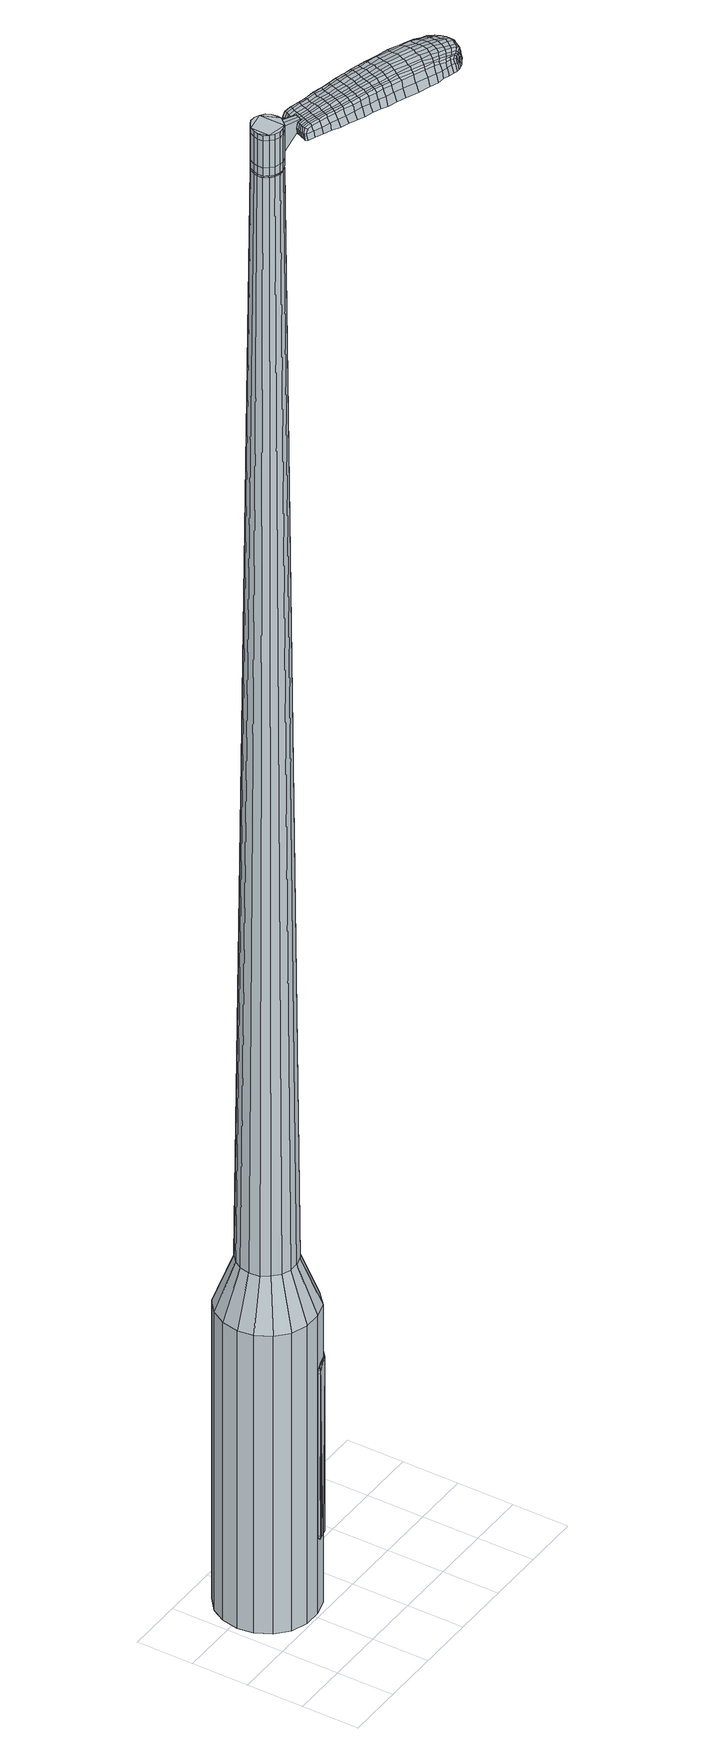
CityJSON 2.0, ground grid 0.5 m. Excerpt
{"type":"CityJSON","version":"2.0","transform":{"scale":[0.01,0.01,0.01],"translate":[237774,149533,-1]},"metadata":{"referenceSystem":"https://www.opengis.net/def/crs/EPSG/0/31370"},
"CityObjects":{
"object1":{"type":"GenericCityObject","attributes":{"cluster":1014,"mean_distance_to_centroid":0.116,"new_centroid_x":237774.46,"new_centroid_y":149533.94,"mean_distance_to_camera":6.43,"H1":13.95,"H2":8.24,"Z_final":111.18,"cluster2":-1,"proj_x":237774.4,"proj_y":149534.09,"id_line":48018,"bearing_l":68.78,"distance":0.168,"orientation":"right","G_obj":338.78},"geometry":[{"type":"MultiSurface","lod":"2","boundaries":[[[0,1,2,3]],[[1,4,5,2]],[[4,6,7,5]],[[6,8,9,7]],[[8,10,11,9]],[[10,12,13,11]],[[12,14,15,13]],[[14,16,17,15]],[[16,18,19,17]],[[18,20,21,19]],[[20,22,23,21]],[[22,24,25,23]],[[24,26,27,25]],[[26,28,29,27]],[[28,30,31,29]],[[30,32,33,31]],[[32,34,35,33]],[[34,0,3,35]],[[36,37,38,39]],[[38,40,41,42]],[[41,43,42]],[[42,44,45,46]],[[45,47,46]],[[46,48,49,50]],[[49,51,50]],[[42,46,50,38]],[[50,52,39,38]],[[53,36,39]],[[2,5,7,35]],[[7,9,11,15]],[[11,13,15]],[[15,17,19,23]],[[19,21,23]],[[23,25,27,31]],[[27,29,31]],[[15,23,31,7]],[[31,33,35,7]],[[3,2,35]],[[1,0,54,55]],[[0,34,56,54]],[[34,32,57,56]],[[32,30,58,57]],[[30,28,59,58]],[[28,26,60,59]],[[26,24,61,60]],[[24,22,62,61]],[[22,20,63,62]],[[20,18,64,63]],[[18,16,65,64]],[[16,14,66,65]],[[14,12,67,66]],[[12,10,68,67]],[[10,8,69,68]],[[8,6,70,69]],[[6,4,71,70]],[[4,1,55,71]],[[55,54,72,73]],[[54,56,74,72]],[[56,57,75,74]],[[57,58,76,75]],[[58,59,77,76]],[[59,60,78,77]],[[60,61,79,78]],[[61,62,80,79]],[[62,63,81,80]],[[63,64,82,81]],[[64,65,83,82]],[[65,66,84,83]],[[66,67,85,84]],[[67,68,86,85]],[[68,69,87,86]],[[69,70,88,87]],[[70,71,89,88]],[[71,55,73,89]],[[90,91,92,73]],[[93,94,91,90]],[[95,96,94,93]],[[97,98,96,95]],[[77,99,98,97]],[[100,101,99,77]],[[102,103,101,100]],[[80,104,103,102]],[[81,105,104,80]],[[82,106,105,81]],[[83,107,106,82]],[[108,109,107,83]],[[110,111,109,108]],[[112,113,111,110]],[[114,115,113,112]],[[116,117,115,114]],[[118,119,117,116]],[[73,92,119,118]],[[120,121,122,123]],[[124,120,123,125]],[[126,124,125,127]],[[128,126,127,129]],[[130,128,129,131]],[[132,130,131,133]],[[134,132,133,135]],[[136,134,135,137]],[[138,136,137,139]],[[140,138,139,141]],[[142,140,141,143]],[[144,142,143,145]],[[146,144,145,147]],[[148,146,147,149]],[[150,148,149,151]],[[152,150,151,153]],[[72,90,73]],[[72,74,93,90]],[[74,75,95,93]],[[75,76,97,95]],[[76,77,97]],[[78,100,77]],[[78,79,102,100]],[[79,80,102]],[[84,108,83]],[[84,85,110,108]],[[85,86,112,110]],[[86,87,114,112]],[[87,88,116,114]],[[88,89,118,116]],[[89,73,118]],[[154,92,91]],[[155,119,92]],[[155,156,117,119]],[[156,157,115,117]],[[157,158,113,115]],[[158,159,111,113]],[[159,160,109,111]],[[160,107,109]],[[161,103,104]],[[161,162,101,103]],[[162,99,101]],[[163,98,99]],[[163,164,96,98]],[[164,165,94,96]],[[165,154,91,94]],[[39,52,152,166]],[[92,154,167,153]],[[53,39,166,121]],[[154,165,122,167]],[[36,53,121,120]],[[165,164,123,122]],[[37,36,120,124]],[[164,163,125,123]],[[38,37,124,126]],[[163,99,127,125]],[[40,38,126,128]],[[99,162,129,127]],[[41,40,128,130]],[[162,161,131,129]],[[43,41,130,132]],[[161,104,133,131]],[[42,43,132,134]],[[104,105,135,133]],[[44,42,134,136]],[[105,106,137,135]],[[45,44,136,138]],[[106,107,139,137]],[[47,45,138,140]],[[107,160,141,139]],[[46,47,140,142]],[[160,159,143,141]],[[48,46,142,144]],[[159,158,145,143]],[[49,48,144,146]],[[158,157,147,145]],[[51,49,146,148]],[[157,156,149,147]],[[50,51,148,150]],[[156,155,151,149]],[[52,50,150,152]],[[155,92,153,151]],[[152,153,168,169]],[[153,167,170,168]],[[167,122,171,170]],[[122,121,172,171]],[[121,166,173,172]],[[166,152,169,173]],[[174,175,176,177]],[[178,174,177,179]],[[174,178,180,181]],[[175,174,181,182]],[[183,184,185,186]],[[187,183,186,188]],[[183,187,189,190]],[[184,183,190,191]],[[192,193,194,195]],[[196,192,195,197]],[[192,196,198,199]],[[193,192,199,200]],[[201,202,203,204]],[[205,201,204,206]],[[201,205,207,208]],[[202,201,208,209]],[[210,211,212,213]],[[214,210,213,215]],[[210,214,216,217]],[[211,210,217,218]],[[219,220,221,222]],[[223,219,222,224]],[[219,223,225,226]],[[220,219,226,227]],[[228,229,230,231]],[[220,228,231,221]],[[228,220,227,232]],[[229,228,232,233]],[[234,235,236,237]],[[229,234,237,230]],[[234,229,233,238]],[[235,234,238,239]],[[240,178,179,241]],[[235,240,241,236]],[[240,235,239,242]],[[178,240,242,180]],[[243,244,245,246]],[[247,243,246,248]],[[243,247,249,250]],[[244,243,250,251]],[[252,253,254,255]],[[244,252,255,245]],[[252,244,251,256]],[[253,252,256,257]],[[258,259,260,261]],[[253,258,261,254]],[[258,253,257,262]],[[259,258,262,263]],[[264,265,266,267]],[[259,264,267,260]],[[264,259,263,268]],[[265,264,268,269]],[[270,175,182,271]],[[265,270,271,266]],[[270,265,269,272]],[[175,270,272,176]],[[273,274,275,276]],[[277,273,276,278]],[[273,277,279,280]],[[274,273,280,281]],[[282,283,284,285]],[[274,282,285,275]],[[282,274,281,286]],[[283,282,286,287]],[[288,289,290,291]],[[283,288,291,284]],[[288,283,287,292]],[[289,288,292,293]],[[294,187,188,295]],[[289,294,295,290]],[[294,289,293,296]],[[187,294,296,189]],[[297,298,299,300]],[[301,297,300,302]],[[297,301,303,304]],[[298,297,304,305]],[[306,307,308,309]],[[298,306,309,299]],[[306,298,305,310]],[[307,306,310,311]],[[312,313,314,315]],[[307,312,315,308]],[[312,307,311,316]],[[313,312,316,317]],[[318,319,320,321]],[[313,318,321,314]],[[318,313,317,322]],[[319,318,322,323]],[[324,184,191,325]],[[319,324,325,320]],[[324,319,323,326]],[[184,324,326,185]],[[327,213,212,328]],[[329,327,328,330]],[[327,329,331,332]],[[213,327,332,215]],[[333,329,330,334]],[[335,333,334,336]],[[333,335,337,338]],[[329,333,338,331]],[[339,335,336,340]],[[341,339,340,342]],[[339,341,343,344]],[[335,339,344,337]],[[345,341,342,346]],[[347,345,346,348]],[[345,347,349,350]],[[341,345,350,343]],[[351,347,348,352]],[[202,351,352,203]],[[351,202,209,353]],[[347,351,353,349]],[[354,355,200,199]],[[356,354,199,198]],[[354,356,357,358]],[[355,354,358,359]],[[360,361,359,358]],[[362,360,358,357]],[[360,362,363,364]],[[361,360,364,365]],[[366,367,365,364]],[[368,366,364,363]],[[366,368,369,370]],[[367,366,370,371]],[[372,373,371,370]],[[374,372,370,369]],[[372,374,207,205]],[[373,372,205,206]],[[375,376,377,378]],[[277,375,378,279]],[[375,277,278,379]],[[376,375,379,380]],[[381,196,197,382]],[[376,381,382,377]],[[381,376,380,383]],[[196,381,383,198]],[[384,385,386,387]],[[223,384,387,225]],[[384,223,224,388]],[[385,384,388,389]],[[390,391,392,393]],[[385,390,393,386]],[[390,385,389,394]],[[391,390,394,395]],[[396,193,200,397]],[[391,396,397,392]],[[396,391,395,398]],[[193,396,398,194]],[[399,400,401,402]],[[181,399,402,182]],[[399,181,180,403]],[[400,399,403,404]],[[405,406,407,408]],[[400,405,408,401]],[[405,400,404,409]],[[406,405,409,410]],[[411,204,203,412]],[[406,411,412,407]],[[411,406,410,413]],[[204,411,413,206]],[[414,415,416,417]],[[186,414,417,188]],[[414,186,185,418]],[[415,414,418,419]],[[420,208,207,421]],[[415,420,421,416]],[[420,415,419,422]],[[208,420,422,209]],[[423,424,425,426]],[[301,423,426,303]],[[423,301,302,427]],[[424,423,427,428]],[[429,214,215,430]],[[424,429,430,425]],[[429,424,428,431]],[[214,429,431,216]],[[432,433,434,435]],[[247,432,435,249]],[[432,247,248,436]],[[433,432,436,437]],[[438,439,440,441]],[[433,438,441,434]],[[438,433,437,442]],[[439,438,442,443]],[[444,211,218,445]],[[439,444,445,440]],[[444,439,443,446]],[[211,444,446,212]],[[447,448,437,436]],[[246,447,436,248]],[[447,246,245,449]],[[448,447,449,450]],[[451,452,443,442]],[[448,451,442,437]],[[451,448,450,453]],[[452,451,453,454]],[[455,328,212,446]],[[452,455,446,443]],[[455,452,454,456]],[[328,455,456,330]],[[457,458,459,460]],[[304,457,460,305]],[[457,304,303,426]],[[458,457,426,425]],[[461,332,331,462]],[[458,461,462,459]],[[461,458,425,430]],[[332,461,430,215]],[[463,464,450,449]],[[255,463,449,245]],[[463,255,254,465]],[[464,463,465,466]],[[467,468,454,453]],[[464,467,453,450]],[[467,464,466,469]],[[468,467,469,470]],[[471,334,330,456]],[[468,471,456,454]],[[471,468,470,472]],[[334,471,472,336]],[[473,474,475,476]],[[310,473,476,311]],[[473,310,305,460]],[[474,473,460,459]],[[477,338,337,478]],[[474,477,478,475]],[[477,474,459,462]],[[338,477,462,331]],[[479,480,466,465]],[[261,479,465,254]],[[479,261,260,481]],[[480,479,481,482]],[[483,484,470,469]],[[480,483,469,466]],[[483,480,482,485]],[[484,483,485,486]],[[487,340,336,472]],[[484,487,472,470]],[[487,484,486,488]],[[340,487,488,342]],[[489,490,491,492]],[[316,489,492,317]],[[489,316,311,476]],[[490,489,476,475]],[[493,344,343,494]],[[490,493,494,491]],[[493,490,475,478]],[[344,493,478,337]],[[495,496,482,481]],[[267,495,481,260]],[[495,267,266,497]],[[496,495,497,498]],[[499,500,486,485]],[[496,499,485,482]],[[499,496,498,501]],[[500,499,501,502]],[[503,346,342,488]],[[500,503,488,486]],[[503,500,502,504]],[[346,503,504,348]],[[505,506,507,508]],[[322,505,508,323]],[[505,322,317,492]],[[506,505,492,491]],[[509,350,349,510]],[[506,509,510,507]],[[509,506,491,494]],[[350,509,494,343]],[[511,512,498,497]],[[271,511,497,266]],[[511,271,182,402]],[[512,511,402,401]],[[513,514,502,501]],[[512,513,501,498]],[[513,512,401,408]],[[514,513,408,407]],[[515,352,348,504]],[[514,515,504,502]],[[515,514,407,412]],[[352,515,412,203]],[[516,517,419,418]],[[326,516,418,185]],[[516,326,323,508]],[[517,516,508,507]],[[518,353,209,422]],[[517,518,422,419]],[[518,517,507,510]],[[353,518,510,349]],[[519,520,380,379]],[[276,519,379,278]],[[519,276,275,521]],[[520,519,521,522]],[[523,356,198,383]],[[520,523,383,380]],[[523,520,522,524]],[[356,523,524,357]],[[525,526,527,528]],[[226,525,528,227]],[[525,226,225,387]],[[526,525,387,386]],[[529,530,531,532]],[[526,529,532,527]],[[529,526,386,393]],[[530,529,393,392]],[[533,355,359,534]],[[530,533,534,531]],[[533,530,392,397]],[[355,533,397,200]],[[535,536,522,521]],[[285,535,521,275]],[[535,285,284,537]],[[536,535,537,538]],[[539,362,357,524]],[[536,539,524,522]],[[539,536,538,540]],[[362,539,540,363]],[[541,542,543,544]],[[232,541,544,233]],[[541,232,227,528]],[[542,541,528,527]],[[545,546,547,548]],[[542,545,548,543]],[[545,542,527,532]],[[546,545,532,531]],[[549,361,365,550]],[[546,549,550,547]],[[549,546,531,534]],[[361,549,534,359]],[[551,552,538,537]],[[291,551,537,284]],[[551,291,290,553]],[[552,551,553,554]],[[555,368,363,540]],[[552,555,540,538]],[[555,552,554,556]],[[368,555,556,369]],[[557,558,559,560]],[[238,557,560,239]],[[557,238,233,544]],[[558,557,544,543]],[[561,562,563,564]],[[558,561,564,559]],[[561,558,543,548]],[[562,561,548,547]],[[565,367,371,566]],[[562,565,566,563]],[[565,562,547,550]],[[367,565,550,365]],[[567,568,554,553]],[[295,567,553,290]],[[567,295,188,417]],[[568,567,417,416]],[[569,374,369,556]],[[568,569,556,554]],[[569,568,416,421]],[[374,569,421,207]],[[570,571,404,403]],[[242,570,403,180]],[[570,242,239,560]],[[571,570,560,559]],[[572,573,410,409]],[[571,572,409,404]],[[572,571,559,564]],[[573,572,564,563]],[[574,373,206,413]],[[573,574,413,410]],[[574,573,563,566]],[[373,574,566,371]],[[575,576,577,578]],[[578,577,579,580]],[[581,579,577,582]],[[582,577,576,583]],[[584,585,586,587]],[[587,586,588,589]],[[590,588,586,591]],[[591,586,585,592]],[[593,594,595,596]],[[596,595,597,598]],[[599,597,595,600]],[[600,595,594,601]],[[602,603,604,605]],[[605,604,606,607]],[[608,606,604,609]],[[609,604,603,610]],[[611,612,613,614]],[[614,613,615,616]],[[617,615,613,618]],[[618,613,612,619]],[[620,621,622,623]],[[623,622,624,625]],[[626,624,622,627]],[[627,622,621,628]],[[629,630,631,632]],[[632,631,621,620]],[[628,621,631,633]],[[633,631,630,634]],[[635,636,637,638]],[[638,637,630,629]],[[634,630,637,639]],[[639,637,636,640]],[[580,579,641,642]],[[642,641,636,635]],[[640,636,641,643]],[[643,641,579,581]],[[644,645,646,647]],[[647,646,648,649]],[[650,648,646,651]],[[651,646,645,652]],[[653,654,655,656]],[[656,655,645,644]],[[652,645,655,657]],[[657,655,654,658]],[[659,660,661,662]],[[662,661,654,653]],[[658,654,661,663]],[[663,661,660,664]],[[665,666,667,668]],[[668,667,660,659]],[[664,660,667,669]],[[669,667,666,670]],[[583,576,671,672]],[[672,671,666,665]],[[670,666,671,673]],[[673,671,576,575]],[[674,675,676,677]],[[677,676,678,679]],[[680,678,676,681]],[[681,676,675,682]],[[683,684,685,686]],[[686,685,675,674]],[[682,675,685,687]],[[687,685,684,688]],[[689,690,691,692]],[[692,691,684,683]],[[688,684,691,693]],[[693,691,690,694]],[[589,588,695,696]],[[696,695,690,689]],[[694,690,695,697]],[[697,695,588,590]],[[698,699,700,701]],[[701,700,702,703]],[[704,702,700,705]],[[705,700,699,706]],[[707,708,709,710]],[[710,709,699,698]],[[706,699,709,711]],[[711,709,708,712]],[[713,714,715,716]],[[716,715,708,707]],[[712,708,715,717]],[[717,715,714,718]],[[719,720,721,722]],[[722,721,714,713]],[[718,714,721,723]],[[723,721,720,724]],[[592,585,725,726]],[[726,725,720,719]],[[724,720,725,727]],[[727,725,585,584]],[[611,614,728,729]],[[729,728,730,731]],[[732,730,728,733]],[[733,728,614,616]],[[731,730,734,735]],[[735,734,736,737]],[[738,736,734,739]],[[739,734,730,732]],[[737,736,740,741]],[[741,740,742,743]],[[744,742,740,745]],[[745,740,736,738]],[[743,742,746,747]],[[747,746,748,749]],[[750,748,746,751]],[[751,746,742,744]],[[749,748,752,753]],[[753,752,603,602]],[[610,603,752,754]],[[754,752,748,750]],[[601,755,756,600]],[[600,756,757,599]],[[758,757,756,759]],[[759,756,755,760]],[[760,761,762,759]],[[759,762,763,758]],[[764,763,762,765]],[[765,762,761,766]],[[766,767,768,765]],[[765,768,769,764]],[[770,769,768,771]],[[771,768,767,772]],[[772,773,774,771]],[[771,774,775,770]],[[608,775,774,606]],[[606,774,773,607]],[[776,777,778,779]],[[779,778,678,680]],[[679,678,778,780]],[[780,778,777,781]],[[598,597,782,783]],[[783,782,777,776]],[[781,777,782,784]],[[784,782,597,599]],[[785,786,787,788]],[[788,787,624,626]],[[625,624,787,789]],[[789,787,786,790]],[[791,792,793,794]],[[794,793,786,785]],[[790,786,793,795]],[[795,793,792,796]],[[601,594,797,798]],[[798,797,792,791]],[[796,792,797,799]],[[799,797,594,593]],[[800,801,802,803]],[[803,802,582,583]],[[581,582,802,804]],[[804,802,801,805]],[[806,807,808,809]],[[809,808,801,800]],[[805,801,808,810]],[[810,808,807,811]],[[602,605,812,813]],[[813,812,807,806]],[[811,807,812,814]],[[814,812,605,607]],[[815,816,817,818]],[[818,817,587,589]],[[584,587,817,819]],[[819,817,816,820]],[[608,609,821,822]],[[822,821,816,815]],[[820,816,821,823]],[[823,821,609,610]],[[824,825,826,827]],[[827,826,702,704]],[[703,702,826,828]],[[828,826,825,829]],[[616,615,830,831]],[[831,830,825,824]],[[829,825,830,832]],[[832,830,615,617]],[[833,834,648,835]],[[835,648,650]],[[649,648,836]],[[836,648,834,837]],[[838,839,840,841]],[[841,840,834,833]],[[837,834,840,842]],[[842,840,839,843]],[[619,612,844,845]],[[845,844,839,838]],[[843,839,844,846]],[[846,844,612,611]],[[837,847,836]],[[836,847,647,649]],[[644,647,847,848]],[[843,849,850,842]],[[842,850,847,837]],[[848,847,850,851]],[[851,850,849,852]],[[611,729,853,846]],[[846,853,849,843]],[[852,849,853,854]],[[854,853,729,731]],[[855,856,857,858]],[[858,857,705,706]],[[704,705,857,827]],[[827,857,856,824]],[[732,733,859,860]],[[860,859,856,855]],[[824,856,859,831]],[[831,859,733,616]],[[861,862,848]],[[848,862,656,644]],[[653,656,862,863]],[[863,862,861,864]],[[852,865,866,851]],[[851,866,861,848]],[[864,861,866,867]],[[867,866,865,868]],[[731,735,869,854]],[[854,869,865,852]],[[868,865,869,870]],[[870,869,735,737]],[[871,872,873,874]],[[874,873,711,712]],[[706,711,873,858]],[[858,873,872,855]],[[738,739,875,876]],[[876,875,872,871]],[[855,872,875,860]],[[860,875,739,732]],[[864,877,878,863]],[[863,878,662,653]],[[659,662,878,879]],[[879,878,877,880]],[[868,881,882,867]],[[867,882,877,864]],[[880,877,882,883]],[[883,882,881,884]],[[737,741,885,870]],[[870,885,881,868]],[[884,881,885,886]],[[886,885,741,743]],[[887,888,889,890]],[[890,889,717,718]],[[712,717,889,874]],[[874,889,888,871]],[[744,745,891,892]],[[892,891,888,887]],[[871,888,891,876]],[[876,891,745,738]],[[880,893,894,879]],[[879,894,668,659]],[[665,668,894,895]],[[895,894,893,896]],[[884,897,898,883]],[[883,898,893,880]],[[896,893,898,899]],[[899,898,897,900]],[[743,747,901,886]],[[886,901,897,884]],[[900,897,901,902]],[[902,901,747,749]],[[903,904,905,906]],[[906,905,723,724]],[[718,723,905,890]],[[890,905,904,887]],[[750,751,907,908]],[[908,907,904,903]],[[887,904,907,892]],[[892,907,751,744]],[[896,909,910,895]],[[895,910,672,665]],[[583,672,910,803]],[[803,910,909,800]],[[900,911,912,899]],[[899,912,909,896]],[[800,909,912,809]],[[809,912,911,806]],[[749,753,913,902]],[[902,913,911,900]],[[806,911,913,813]],[[813,913,753,602]],[[820,914,915,819]],[[819,915,727,584]],[[724,727,915,906]],[[906,915,914,903]],[[610,754,916,823]],[[823,916,914,820]],[[903,914,916,908]],[[908,916,754,750]],[[781,917,918,780]],[[780,918,677,679]],[[674,677,918,919]],[[919,918,917,920]],[[599,757,921,784]],[[784,921,917,781]],[[920,917,921,922]],[[922,921,757,758]],[[923,924,925,926]],[[926,925,627,628]],[[626,627,925,788]],[[788,925,924,785]],[[927,928,929,930]],[[930,929,924,923]],[[785,924,929,794]],[[794,929,928,791]],[[760,755,931,932]],[[932,931,928,927]],[[791,928,931,798]],[[798,931,755,601]],[[920,933,934,919]],[[919,934,686,674]],[[683,686,934,935]],[[935,934,933,936]],[[758,763,937,922]],[[922,937,933,920]],[[936,933,937,938]],[[938,937,763,764]],[[939,940,941,942]],[[942,941,633,634]],[[628,633,941,926]],[[926,941,940,923]],[[943,944,945,946]],[[946,945,940,939]],[[923,940,945,930]],[[930,945,944,927]],[[766,761,947,948]],[[948,947,944,943]],[[927,944,947,932]],[[932,947,761,760]],[[936,949,950,935]],[[935,950,692,683]],[[689,692,950,951]],[[951,950,949,952]],[[764,769,953,938]],[[938,953,949,936]],[[952,949,953,954]],[[954,953,769,770]],[[955,956,957,958]],[[958,957,639,640]],[[634,639,957,942]],[[942,957,956,939]],[[959,960,961,962]],[[962,961,956,955]],[[939,956,961,946]],[[946,961,960,943]],[[772,767,963,964]],[[964,963,960,959]],[[943,960,963,948]],[[948,963,767,766]],[[952,965,966,951]],[[951,966,696,689]],[[589,696,966,818]],[[818,966,965,815]],[[770,775,967,954]],[[954,967,965,952]],[[815,965,967,822]],[[822,967,775,608]],[[805,968,969,804]],[[804,969,643,581]],[[640,643,969,958]],[[958,969,968,955]],[[811,970,971,810]],[[810,971,968,805]],[[955,968,971,962]],[[962,971,970,959]],[[607,773,972,814]],[[814,972,970,811]],[[959,970,972,964]],[[964,972,773,772]],[[575,578,177,176]],[[578,580,179,177]],[[590,591,190,189]],[[591,592,191,190]],[[593,596,195,194]],[[596,598,197,195]],[[617,618,217,216]],[[618,619,218,217]],[[620,623,222,221]],[[623,625,224,222]],[[629,632,231,230]],[[632,620,221,231]],[[635,638,237,236]],[[638,629,230,237]],[[580,642,241,179]],[[642,635,236,241]],[[650,651,250,249]],[[651,652,251,250]],[[652,657,256,251]],[[657,658,257,256]],[[658,663,262,257]],[[663,664,263,262]],[[664,669,268,263]],[[669,670,269,268]],[[670,673,272,269]],[[673,575,176,272]],[[680,681,280,279]],[[681,682,281,280]],[[682,687,286,281]],[[687,688,287,286]],[[688,693,292,287]],[[693,694,293,292]],[[694,697,296,293]],[[697,590,189,296]],[[698,701,300,299]],[[701,703,302,300]],[[707,710,309,308]],[[710,698,299,309]],[[713,716,315,314]],[[716,707,308,315]],[[719,722,321,320]],[[722,713,314,321]],[[592,726,325,191]],[[726,719,320,325]],[[776,779,378,377]],[[779,680,279,378]],[[598,783,382,197]],[[783,776,377,382]],[[625,789,388,224]],[[789,790,389,388]],[[790,795,394,389]],[[795,796,395,394]],[[796,799,398,395]],[[799,593,194,398]],[[703,828,427,302]],[[828,829,428,427]],[[829,832,431,428]],[[832,617,216,431]],[[833,835,435,434]],[[835,650,249,435]],[[838,841,441,440]],[[841,833,434,441]],[[619,845,445,218]],[[845,838,440,445]],[[973,974,975,976]],[[977,978,976,975]],[[979,980,981,982]],[[983,984,985,986]],[[974,987,988,975]],[[989,977,975,988]],[[990,979,982,991]],[[992,993,984,983]],[[987,994,995,988]],[[995,996,989,988]],[[997,990,991,998]],[[999,993,992,1000]],[[994,1001,1002,995]],[[1002,1003,996,995]],[[1004,997,998,1005]],[[1006,999,1000,1007]],[[1008,1009,1010,1011]],[[1012,1013,1009,1008]],[[1012,1014,1015,1013]],[[1014,1016,1017,1015]],[[1018,1019,1020,1021]],[[1022,1023,1019,1018]],[[1024,1025,1023,1022]],[[1026,1027,1025,1024]],[[1021,1010,1009,1018]],[[1018,1009,1013,1022]],[[1013,1015,1024,1022]],[[1015,1017,1026,1024]],[[982,981,978,977]],[[991,982,977,989]],[[996,998,991,989]],[[1003,1005,998,996]],[[983,986,980,979]],[[992,983,979,990]],[[1000,992,990,997]],[[1007,1000,997,1004]],[[984,1008,1011,985]],[[993,1012,1008,984]],[[1014,1012,993,999]],[[1016,1014,999,1006]],[[1028,1029,1030,1031]],[[1030,1032,1033,1034]],[[1030,1034,1035,1036]],[[1030,1036,1031]],[[1037,1028,1031,1038]],[[1039,1038,1031,1040]],[[1041,1040,1031]],[[1042,1030,1029,1043]],[[1044,1042,1043,1045]],[[1046,1044,1045,1047]],[[1048,1046,1047,1049]],[[1050,1048,1049,1051]],[[1051,1052,1053,1054]],[[1051,1054,1055,1056]],[[1051,1056,1057,1058]],[[1057,1059,1060,1061]],[[1057,1061,1062,1063]],[[1057,1063,1058]],[[1051,1058,1050]],[[1064,1065,1029,1028]],[[1066,1067,1032,1030]],[[1068,1069,1041,1031]],[[1065,1070,1043,1029]],[[1071,1066,1030,1042]],[[1070,1072,1045,1043]],[[1073,1071,1042,1044]],[[1072,1074,1047,1045]],[[1075,1073,1044,1046]],[[1074,1076,1049,1047]],[[1077,1075,1046,1048]],[[1076,1078,1051,1049]],[[1079,1077,1048,1050]],[[1078,1080,1052,1051]],[[1081,1082,1059,1057]],[[1083,1079,1050,1058]],[[1053,1052,1080,1084]],[[1054,1053,1084,1085]],[[1055,1054,1085,1086]],[[1056,1055,1086,1087]],[[1057,1056,1087,1081]],[[1088,1064,1028,1037]],[[1089,1088,1037,1038]],[[1090,1089,1038,1039]],[[1091,1090,1039,1040]],[[1069,1091,1040,1041]],[[1033,1032,1067,1092]],[[1060,1059,1082,1093]],[[1034,1033,1092,1094]],[[1035,1034,1094,1095]],[[1036,1035,1095,1096]],[[1031,1036,1096,1068]],[[1061,1060,1093,1097]],[[1062,1061,1097,1098]],[[1063,1062,1098,1099]],[[1058,1063,1099,1083]]]}]}
},
"vertices":[
[88,79,384],[80,67,384],[80,67,96],[88,79,96],[69,57,384],[69,57,96],[55,53,384],[55,53,96],[40,53,384],[40,53,96],[26,58,384],[26,58,96],[15,68,384],[15,68,96],[8,81,384],[8,81,96],[6,95,384],[6,95,96],[9,110,384],[9,110,96],[16,122,384],[16,122,96],[28,132,384],[28,132,96],[42,136,384],[42,136,96],[56,136,384],[56,136,96],[70,131,384],[70,131,96],[81,121,384],[81,121,96],[88,108,384],[88,108,96],[90,94,384],[90,94,96],[61,99,1524],[59,103,1524],[55,106,1524],[61,90,1524],[51,108,1524],[46,108,1524],[38,103,1524],[42,106,1524],[36,99,1524],[35,95,1524],[38,86,1524],[35,90,1524],[41,83,1524],[46,81,1524],[55,83,1524],[50,81,1524],[58,86,1524],[62,94,1524],[72,85,429],[67,78,429],[73,94,429],[72,103,429],[68,110,429],[61,116,429],[53,119,429],[44,119,429],[36,117,429],[29,111,429],[25,104,429],[23,95,429],[24,86,429],[29,79,429],[35,73,429],[43,70,429],[52,70,429],[60,72,429],[61,90,1483],[58,86,1483],[62,94,1483],[61,99,1483],[59,103,1483],[55,106,1483],[51,108,1483],[46,108,1483],[42,106,1483],[38,103,1483],[36,99,1483],[35,95,1483],[35,90,1483],[38,86,1483],[41,83,1483],[46,81,1483],[50,81,1483],[55,83,1483],[60,90,1483],[60,90,1485],[58,86,1485],[61,94,1483],[61,94,1485],[60,99,1483],[60,99,1485],[58,103,1483],[58,103,1485],[55,106,1485],[51,107,1483],[51,107,1485],[46,107,1483],[46,107,1485],[42,106,1485],[38,103,1485],[36,99,1485],[35,95,1485],[36,90,1483],[36,90,1485],[38,87,1483],[38,87,1485],[42,84,1483],[42,84,1485],[46,82,1483],[46,82,1485],[50,82,1483],[50,82,1485],[54,83,1483],[54,83,1485],[61,99,1519],[62,94,1519],[62,94,1493],[61,99,1493],[59,103,1519],[59,103,1493],[55,106,1519],[55,106,1493],[51,108,1519],[51,108,1493],[46,108,1519],[46,108,1493],[42,106,1519],[42,106,1493],[38,103,1519],[38,103,1493],[36,99,1519],[36,99,1493],[35,95,1519],[35,95,1493],[35,90,1519],[35,90,1493],[38,86,1519],[38,86,1493],[41,83,1519],[41,83,1493],[46,81,1519],[46,81,1493],[50,81,1519],[50,81,1493],[55,83,1519],[55,83,1493],[58,86,1519],[58,86,1493],[61,90,1485],[55,83,1485],[50,81,1485],[46,81,1485],[41,83,1485],[38,86,1485],[35,90,1485],[46,108,1485],[51,108,1485],[59,103,1485],[61,99,1485],[62,94,1485],[61,90,1519],[61,90,1493],[77,80,1513],[77,80,1518],[78,83,1513],[79,86,1513],[79,86,1518],[78,83,1518],[140,38,1519],[134,41,1518],[134,39,1509],[141,36,1510],[148,35,1519],[149,33,1510],[148,36,1526],[140,40,1525],[133,43,1525],[154,74,1519],[148,76,1518],[146,75,1525],[153,73,1525],[162,71,1519],[161,70,1526],[164,72,1510],[156,75,1510],[149,77,1509],[216,31,1519],[215,27,1519],[216,27,1513],[217,31,1513],[217,35,1519],[218,35,1513],[215,35,1524],[215,31,1524],[213,28,1524],[147,58,1530],[140,60,1529],[139,57,1529],[146,54,1530],[156,54,1531],[155,51,1531],[157,58,1530],[149,61,1530],[142,64,1529],[72,87,1512],[71,84,1512],[72,84,1517],[73,86,1517],[73,89,1512],[74,89,1517],[74,89,1506],[73,86,1506],[72,84,1506],[196,18,1519],[193,19,1519],[193,17,1512],[196,16,1512],[198,17,1518],[199,16,1512],[198,18,1522],[196,19,1523],[193,20,1524],[188,20,1519],[183,21,1519],[183,20,1512],[188,18,1512],[188,21,1524],[183,23,1525],[177,23,1519],[170,26,1519],[170,24,1511],[177,21,1511],[177,25,1526],[169,28,1526],[159,30,1519],[160,28,1510],[159,32,1526],[73,68,1513],[80,65,1513],[80,67,1518],[73,70,1517],[68,71,1512],[69,71,1516],[68,70,1506],[73,67,1507],[80,64,1507],[87,62,1514],[93,59,1515],[93,61,1520],[86,64,1519],[87,61,1507],[94,57,1507],[100,56,1515],[107,53,1516],[107,54,1522],[100,58,1521],[101,54,1508],[108,51,1508],[114,50,1517],[120,47,1517],[120,48,1524],[113,51,1523],[114,48,1508],[121,45,1509],[127,44,1518],[127,45,1524],[128,42,1509],[210,51,1519],[207,52,1519],[206,51,1524],[209,50,1523],[212,49,1518],[211,49,1522],[213,50,1512],[211,52,1512],[208,53,1512],[202,55,1519],[197,57,1519],[196,56,1525],[201,54,1524],[204,55,1512],[199,58,1512],[192,60,1519],[184,63,1519],[183,62,1526],[190,58,1526],[193,60,1511],[186,63,1511],[173,67,1519],[172,66,1526],[175,68,1510],[84,97,1513],[91,94,1513],[93,95,1507],[85,97,1507],[79,98,1512],[80,99,1506],[79,97,1516],[83,96,1517],[90,94,1518],[98,92,1514],[106,90,1515],[107,91,1507],[100,93,1507],[97,91,1519],[104,89,1520],[113,87,1515],[120,85,1516],[121,86,1508],[114,88,1508],[111,87,1521],[118,84,1522],[127,83,1517],[134,81,1517],[135,82,1509],[128,84,1508],[125,82,1523],[132,80,1524],[141,78,1518],[142,79,1509],[139,77,1524],[78,84,1519],[77,82,1519],[85,81,1520],[84,79,1520],[86,84,1520],[79,87,1519],[92,79,1522],[91,76,1522],[99,76,1523],[98,74,1523],[100,79,1523],[93,82,1521],[106,73,1524],[105,71,1524],[113,71,1525],[112,68,1525],[114,74,1525],[107,76,1524],[120,68,1526],[119,65,1526],[127,65,1527],[125,63,1527],[128,69,1527],[121,71,1526],[133,63,1528],[132,60,1528],[135,66,1528],[212,33,1527],[211,29,1527],[213,37,1526],[208,38,1527],[208,34,1528],[206,31,1528],[202,37,1529],[200,33,1529],[203,41,1528],[196,43,1530],[195,39,1530],[194,36,1530],[188,42,1531],[187,38,1531],[189,46,1530],[181,49,1531],[180,45,1531],[178,42,1531],[168,50,1531],[166,46,1531],[169,53,1531],[213,48,1518],[215,45,1519],[216,45,1513],[214,48,1513],[212,47,1523],[213,45,1523],[216,40,1519],[217,40,1513],[214,40,1524],[201,18,1518],[203,18,1518],[202,19,1523],[200,19,1523],[201,16,1513],[204,17,1513],[207,20,1519],[210,22,1519],[209,22,1524],[205,21,1523],[207,19,1513],[211,21,1513],[213,24,1519],[211,25,1524],[214,24,1513],[140,41,1528],[141,43,1528],[134,46,1528],[134,44,1527],[148,38,1528],[149,40,1529],[142,45,1529],[143,48,1530],[137,51,1529],[135,48,1528],[150,42,1529],[152,45,1530],[145,51,1530],[138,54,1529],[153,48,1531],[152,71,1528],[151,69,1529],[160,66,1529],[160,68,1528],[145,74,1527],[144,71,1528],[150,65,1529],[158,62,1530],[143,68,1528],[76,98,1512],[76,96,1512],[77,95,1517],[77,97,1517],[77,98,1506],[77,96,1506],[74,93,1512],[75,92,1517],[75,93,1506],[67,73,1512],[67,74,1512],[68,73,1506],[67,72,1506],[68,73,1517],[68,75,1517],[68,77,1512],[69,79,1512],[70,78,1506],[69,76,1506],[69,77,1517],[70,79,1517],[70,82,1512],[71,81,1506],[71,81,1517],[73,71,1519],[73,73,1519],[80,68,1520],[80,70,1520],[74,75,1519],[75,77,1519],[81,72,1520],[82,74,1520],[76,79,1519],[83,77,1520],[82,95,1519],[82,93,1519],[89,91,1520],[89,92,1520],[80,90,1519],[87,88,1520],[87,65,1521],[87,67,1521],[93,62,1522],[94,64,1522],[88,69,1521],[89,71,1521],[95,66,1522],[96,68,1523],[90,74,1522],[97,71,1523],[96,90,1521],[96,88,1521],[103,86,1522],[104,88,1522],[94,85,1521],[101,83,1522],[100,59,1523],[101,61,1523],[107,56,1524],[108,58,1524],[102,63,1523],[103,66,1524],[109,60,1525],[110,63,1525],[104,68,1524],[111,65,1525],[111,85,1523],[110,83,1523],[117,81,1524],[118,83,1524],[108,80,1524],[115,78,1525],[114,53,1525],[114,55,1525],[120,50,1526],[121,52,1526],[115,57,1526],[116,60,1526],[122,54,1527],[123,57,1527],[117,63,1526],[124,60,1527],[125,81,1525],[124,79,1525],[131,76,1526],[132,78,1526],[122,75,1526],[129,73,1527],[127,47,1527],[128,49,1527],[129,51,1527],[130,54,1528],[131,57,1528],[138,76,1527],[138,74,1527],[136,70,1528],[209,48,1525],[211,46,1525],[206,50,1526],[207,47,1526],[212,41,1526],[208,43,1527],[198,20,1525],[200,20,1525],[196,21,1526],[194,21,1525],[203,22,1525],[206,23,1526],[202,25,1527],[199,23,1526],[209,26,1526],[204,28,1527],[202,52,1526],[202,50,1527],[196,55,1527],[196,52,1528],[203,45,1528],[196,48,1529],[189,22,1526],[191,23,1527],[185,25,1528],[183,24,1527],[194,25,1527],[196,27,1528],[190,29,1529],[187,27,1528],[199,30,1528],[192,32,1530],[190,57,1528],[190,55,1529],[183,60,1528],[182,58,1529],[190,50,1529],[182,54,1530],[178,26,1528],[179,27,1528],[171,30,1529],[170,29,1528],[181,29,1529],[183,32,1530],[175,35,1530],[173,33,1530],[185,35,1530],[177,38,1531],[172,64,1529],[171,62,1529],[170,58,1530],[159,33,1528],[160,35,1529],[162,37,1530],[163,40,1530],[165,43,1531],[135,41,1509],[134,43,1518],[141,40,1518],[142,38,1509],[149,36,1519],[149,34,1510],[148,38,1525],[141,41,1525],[134,44,1525],[146,73,1525],[147,74,1518],[154,72,1518],[152,71,1525],[162,69,1519],[160,68,1525],[164,70,1510],[155,73,1509],[149,75,1509],[214,28,1513],[213,28,1519],[214,31,1519],[215,31,1513],[215,35,1519],[215,35,1513],[213,36,1524],[213,32,1524],[212,29,1524],[140,57,1528],[141,60,1528],[148,57,1529],[146,54,1529],[156,54,1529],[155,51,1529],[157,58,1529],[149,61,1529],[142,63,1528],[74,83,1516],[73,83,1512],[74,86,1512],[75,85,1516],[75,89,1512],[76,88,1516],[76,89,1506],[75,86,1506],[74,83,1506],[193,19,1512],[193,20,1519],[196,20,1518],[196,18,1512],[198,19,1518],[198,18,1512],[198,20,1522],[196,21,1523],[193,22,1523],[184,22,1512],[183,23,1519],[188,22,1519],[189,20,1512],[188,23,1524],[183,25,1525],[171,26,1511],[170,28,1519],[178,25,1519],[178,23,1511],[177,27,1525],[170,29,1526],[160,32,1519],[160,30,1510],[159,34,1526],[80,68,1518],[81,67,1513],[74,70,1513],[74,71,1517],[69,73,1512],[70,73,1515],[70,71,1506],[74,69,1506],[81,66,1507],[94,62,1520],[94,61,1514],[87,64,1514],[87,65,1519],[88,62,1507],[95,59,1507],[108,56,1522],[108,55,1516],[101,58,1515],[101,59,1521],[102,56,1508],[108,53,1508],[121,50,1523],[121,48,1517],[115,52,1516],[114,53,1522],[115,50,1508],[122,47,1508],[128,45,1517],[128,47,1524],[129,44,1509],[205,50,1523],[206,51,1519],[208,49,1518],[208,48,1523],[210,48,1518],[209,47,1522],[211,49,1512],[210,50,1512],[207,52,1512],[195,54,1525],[196,55,1519],[201,53,1519],[200,52,1524],[203,54,1512],[198,56,1512],[182,60,1526],[184,61,1519],[191,58,1519],[190,57,1525],[192,59,1511],[185,62,1511],[173,65,1519],[171,64,1526],[175,66,1510],[92,93,1507],[91,92,1513],[84,95,1513],[85,95,1506],[79,96,1512],[80,97,1506],[79,95,1515],[83,94,1517],[90,92,1518],[106,89,1507],[105,88,1514],[98,90,1514],[99,91,1507],[97,89,1519],[104,87,1520],[121,84,1508],[119,83,1516],[112,86,1515],[114,86,1508],[111,85,1521],[118,82,1522],[135,80,1508],[133,79,1517],[126,81,1516],[128,82,1508],[125,80,1522],[132,78,1523],[140,76,1517],[142,77,1509],[139,75,1524],[79,84,1518],[78,81,1518],[86,81,1519],[85,79,1519],[87,84,1519],[80,86,1518],[92,79,1520],[92,76,1520],[99,76,1521],[98,73,1521],[101,79,1521],[94,81,1520],[106,73,1523],[105,71,1523],[113,71,1524],[112,68,1524],[114,73,1524],[108,76,1523],[120,68,1525],[119,65,1525],[127,65,1526],[126,62,1526],[128,68,1526],[121,71,1525],[134,63,1527],[133,60,1527],[135,66,1527],[209,30,1526],[211,33,1526],[211,36,1525],[208,38,1526],[207,34,1526],[206,31,1526],[200,33,1528],[201,37,1528],[202,40,1527],[195,43,1528],[195,39,1529],[193,36,1529],[187,39,1530],[188,42,1530],[189,45,1529],[181,49,1530],[180,45,1530],[178,42,1530],[167,46,1530],[168,50,1530],[169,53,1530],[214,45,1513],[212,44,1518],[211,47,1518],[212,47,1512],[210,46,1523],[211,44,1523],[214,40,1519],[215,40,1513],[212,40,1523],[201,21,1523],[202,20,1518],[200,20,1518],[199,21,1523],[200,18,1512],[203,19,1512],[207,24,1523],[209,23,1519],[205,21,1519],[204,22,1523],[206,21,1513],[209,23,1513],[211,26,1519],[210,26,1524],[212,25,1513],[135,46,1527],[141,43,1527],[141,42,1527],[134,45,1526],[149,39,1527],[149,40,1528],[137,51,1528],[144,49,1528],[143,46,1528],[136,49,1527],[151,42,1528],[152,45,1529],[145,52,1529],[138,54,1528],[153,48,1529],[160,65,1528],[151,68,1527],[152,70,1527],[160,67,1527],[145,72,1526],[145,71,1527],[150,65,1528],[158,62,1528],[143,67,1527],[78,94,1516],[78,95,1512],[78,96,1512],[78,95,1516],[79,97,1506],[79,95,1506],[76,92,1512],[77,91,1516],[77,92,1506],[70,73,1506],[69,74,1512],[69,72,1506],[70,73,1516],[70,74,1516],[72,78,1506],[71,78,1512],[70,76,1512],[71,75,1506],[71,76,1516],[72,78,1516],[72,81,1512],[73,80,1506],[73,81,1516],[74,72,1518],[81,69,1519],[76,77,1518],[75,74,1518],[82,72,1519],[83,74,1519],[77,79,1518],[84,76,1519],[89,90,1519],[82,93,1518],[83,94,1518],[89,91,1519],[81,90,1518],[88,87,1519],[88,67,1520],[87,66,1520],[94,63,1521],[95,64,1521],[90,71,1520],[89,69,1520],[95,66,1521],[96,68,1521],[91,74,1520],[97,71,1521],[103,85,1521],[96,88,1520],[97,89,1520],[104,86,1521],[95,85,1520],[102,82,1521],[101,61,1522],[101,60,1522],[108,57,1523],[108,58,1523],[103,66,1522],[102,63,1522],[109,60,1523],[110,63,1524],[104,68,1523],[111,65,1524],[117,80,1523],[110,83,1522],[111,84,1522],[118,82,1523],[109,80,1522],[116,77,1523],[115,55,1524],[115,54,1524],[121,51,1525],[122,52,1525],[117,60,1525],[116,57,1524],[123,54,1525],[124,57,1526],[118,63,1525],[125,60,1526],[131,76,1525],[124,78,1524],[125,79,1524],[131,77,1525],[123,75,1524],[130,72,1525],[128,49,1526],[128,48,1526],[131,54,1527],[129,51,1526],[132,57,1527],[138,73,1526],[138,75,1526],[137,70,1526],[209,45,1524],[208,47,1524],[205,49,1525],[206,47,1525],[210,41,1525],[207,43,1525],[196,23,1525],[199,22,1524],[197,21,1524],[194,22,1525],[202,26,1526],[205,25,1525],[202,23,1524],[199,24,1525],[208,27,1525],[204,28,1526],[201,49,1526],[201,51,1526],[195,53,1526],[196,52,1527],[202,45,1526],[196,47,1527],[185,26,1527],[191,24,1526],[189,24,1526],[184,25,1526],[190,30,1528],[196,28,1527],[193,26,1526],[187,28,1527],[198,30,1527],[192,33,1528],[190,54,1527],[189,56,1527],[182,59,1527],[182,57,1528],[189,50,1528],[182,53,1529],[172,31,1528],[179,28,1527],[178,27,1527],[170,30,1527],[175,36,1529],[183,33,1529],[181,30,1528],[173,33,1528],[185,35,1529],[177,39,1530],[171,61,1528],[171,63,1528],[170,57,1529],[161,36,1528],[160,35,1528],[164,41,1529],[162,38,1529],[165,43,1530],[69,72,1508],[72,78,1508],[102,65,1509],[99,58,1509],[122,57,1510],[118,48,1510],[158,42,1512],[155,33,1512],[138,39,1511],[141,48,1511],[175,35,1513],[188,31,1514],[184,22,1514],[172,26,1513],[74,84,1508],[105,72,1509],[125,65,1510],[162,50,1512],[145,57,1511],[178,44,1513],[191,39,1514],[77,90,1508],[107,80,1509],[128,73,1510],[165,59,1512],[148,65,1511],[194,47,1514],[182,52,1513],[79,97,1508],[110,87,1509],[131,81,1510],[168,68,1512],[152,74,1511],[197,55,1514],[185,61,1513],[200,26,1514],[205,26,1514],[203,19,1514],[197,18,1514],[203,34,1514],[208,32,1514],[206,42,1514],[210,39,1514],[210,50,1514],[213,45,1514],[211,26,1515],[215,28,1515],[214,27,1515],[209,22,1515],[212,31,1515],[215,29,1515],[214,35,1515],[216,30,1515],[215,39,1515],[216,31,1515],[80,124,334],[83,121,334],[83,121,165],[72,131,171],[80,124,165],[77,126,165],[75,128,166],[73,130,167],[73,130,169],[77,126,334],[75,128,333],[73,130,332],[73,130,331],[72,131,328],[90,108,165],[90,108,334],[92,93,165],[92,93,334],[89,79,165],[89,79,334],[81,66,165],[81,66,334],[70,56,165],[70,56,334],[66,55,334],[62,54,334],[59,53,333],[57,52,332],[56,51,331],[56,51,328],[66,55,165],[56,51,171],[56,51,169],[57,52,167],[59,53,166],[62,54,165],[78,122,334],[81,119,334],[81,119,165],[78,122,165],[70,129,171],[70,129,328],[87,107,334],[87,107,165],[89,93,334],[89,93,165],[86,80,334],[86,80,165],[79,68,334],[79,68,165],[68,59,334],[68,59,165],[65,57,334],[55,54,328],[55,54,171],[65,57,165],[61,56,334],[59,55,333],[57,55,332],[55,54,331],[75,124,334],[73,126,333],[72,127,332],[71,128,331],[75,124,165],[55,54,169],[73,126,166],[72,127,167],[71,128,169],[57,55,167],[59,55,166],[61,56,165]
]}
